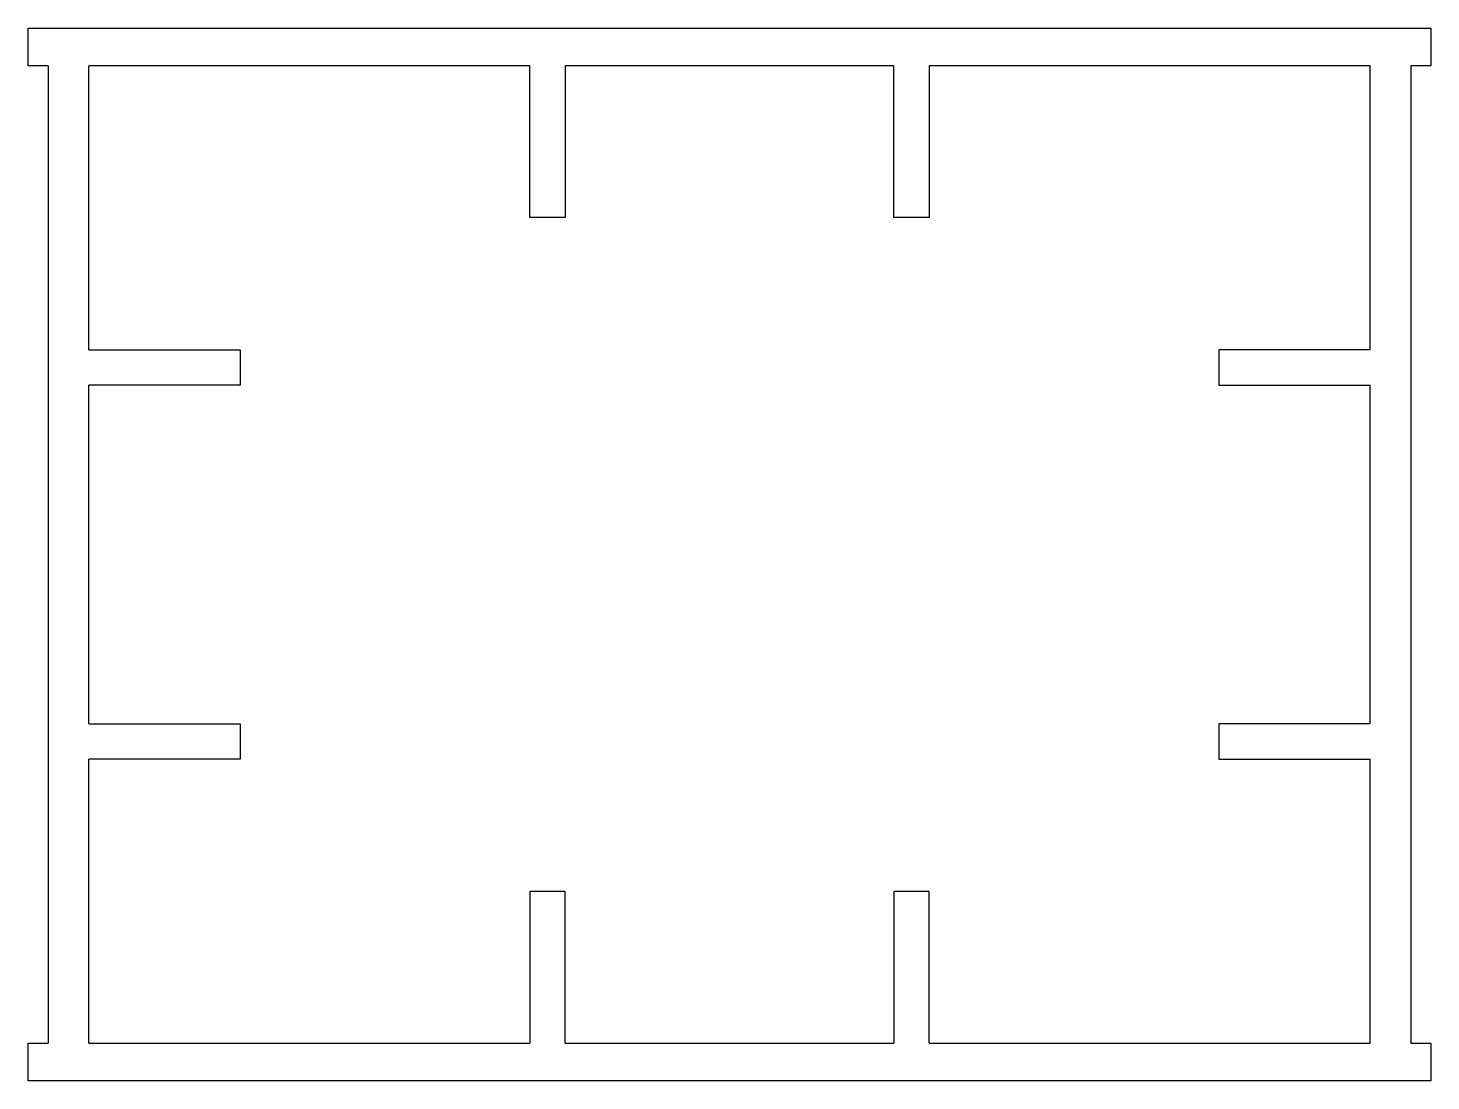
# Model space of a CAD drawing. Header units: millimetres. Extents: x -1388 to 1388, y -1042 to 1042.
import ezdxf

# ---------------------------------------------------------------- set-up
doc = ezdxf.new("R2010")
doc.units = ezdxf.units.MM
doc.layers.add('sez02', color=40, linetype='Continuous')

msp = doc.modelspace()

# ---------------------------------------------------------------- linework, layer by layer
at = {"layer": 'sez02'}
for p, q in [((-1388, 1041.5), (1388, 1041.5)), ((-1388, 966.5), (-1388, 1041.5)), ((1388, 1041.5), (1388, 966.5)), ((-1348, 966.5), (-1388, 966.5)), ((-1348, 966.5), (-1348, -966.5)), ((-1268, 405), (-1268, 966.5)), ((-395, 966.5), (-1268, 966.5)), ((-395, 666.5), (-395, 966.5)), ((-325, 966.5), (-325, 666.5)), ((325, 966.5), (-325, 966.5)), ((325, 666.5), (325, 966.5)), ((395, 966.5), (395, 666.5)), ((1268, 966.5), (395, 966.5)), ((1268, 405), (1268, 966.5)), ((1348, 966.5), (1348, -966.5)), ((1388, 966.5), (1348, 966.5)), ((-325, 666.5), (-395, 666.5)), ((395, 666.5), (325, 666.5)), ((-1268, 405), (-968, 405)), ((-968, 405), (-968, 335)), ((1268, 405), (968, 405)), ((968, 405), (968, 335)), ((-1268, -335), (-1268, 335)), ((-968, 335), (-1268, 335)), ((968, 335), (1268, 335)), ((1268, -335), (1268, 335)), ((-1268, -335), (-968, -335)), ((-968, -335), (-968, -405)), ((1268, -335), (968, -335)), ((968, -335), (968, -405)), ((-1268, -966.5), (-1268, -405)), ((-968, -405), (-1268, -405)), ((968, -405), (1268, -405)), ((1268, -966.5), (1268, -405)), ((-325, -666.5), (-395, -666.5)), ((-395, -666.5), (-395, -966.5)), ((-325, -966.5), (-325, -666.5)), ((395, -666.5), (325, -666.5)), ((325, -666.5), (325, -966.5)), ((395, -966.5), (395, -666.5)), ((-1388, -966.5), (-1348, -966.5)), ((-1388, -1041.5), (-1388, -966.5)), ((-1268, -966.5), (-395, -966.5)), ((-325, -966.5), (325, -966.5)), ((395, -966.5), (1268, -966.5)), ((1348, -966.5), (1388, -966.5)), ((1388, -966.5), (1388, -1041.5)), ((1388, -1041.5), (-1388, -1041.5))]:
    msp.add_line(p, q, dxfattribs=at)

doc.saveas('drawing.dxf')
